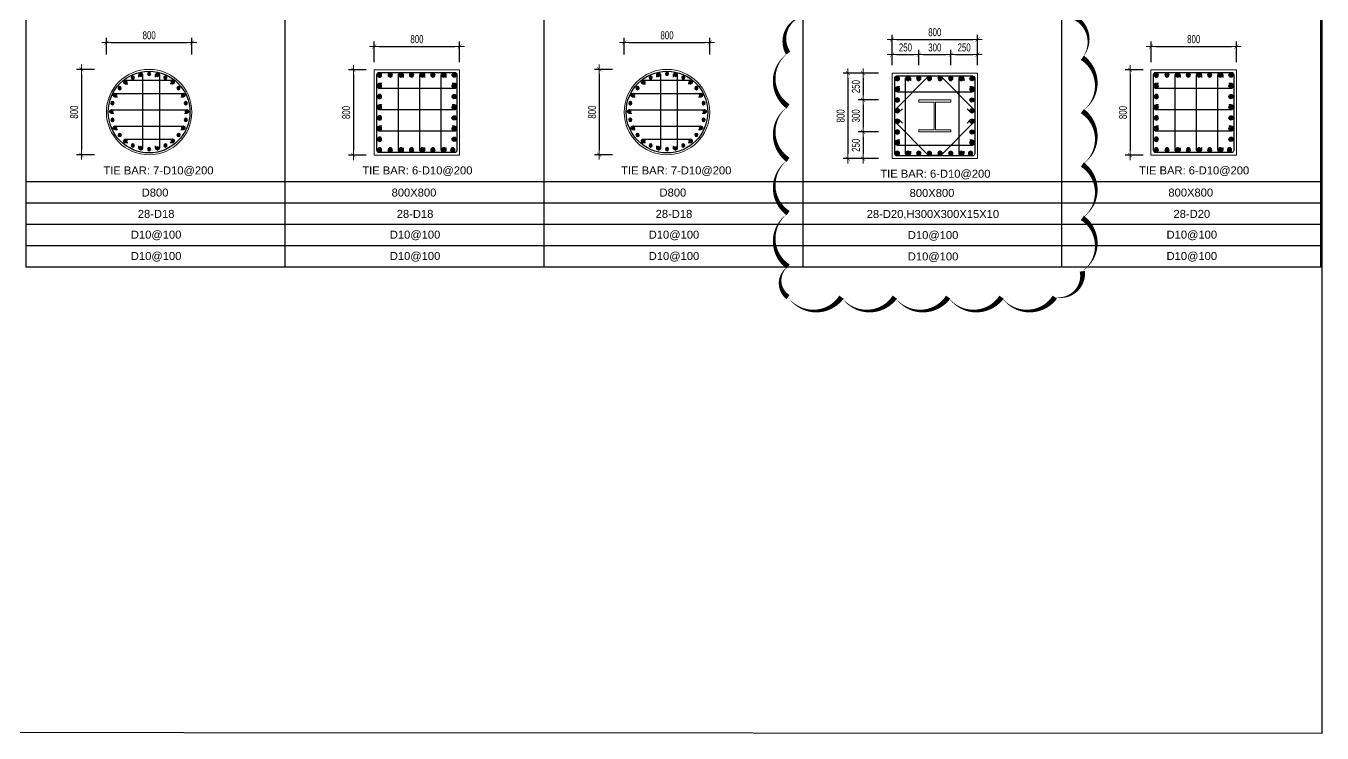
# Model space of a CAD drawing. Header units: millimetres. Extents: x 49323 to 538172, y -39336 to 181761.
# Drawn here: x 482227 to 494372, y 130327 to 136951 of the extents above; entities that cross this region are included whole.
import ezdxf
from ezdxf.enums import TextEntityAlignment as Align

# ---------------------------------------------------------------- set-up
doc = ezdxf.new("R2010")
doc.units = ezdxf.units.MM
doc.linetypes.add('CENTER2', pattern=[1.125, 0.75, -0.125, 0.125, -0.125])
doc.layers.get('Defpoints').update_dxf_attribs({"color": 151, "lineweight": 9})
for name, color, linetype in [('2', 2, 'Continuous'), ('A-ANNO-LEAD', 4, 'Continuous'), ('CEN', 1, 'CENTER2'), ('STL', 3, 'Continuous'), ('TIT1', 3, 'Continuous')]:
    doc.layers.add(name, color=color, linetype=linetype)
doc.layers.add('NDC_S_CONTINUOUS', color=3, linetype='Continuous', lineweight=20)
doc.layers.add('NDC_S_DIM', color=1, linetype='Continuous', lineweight=15)
doc.styles.add('NDC_ARIAL', font='arial.ttf', dxfattribs={"width": 0.85})
doc.styles.add('NDC_DIM', font='', dxfattribs={"width": 0.75})
doc.styles.get('NDC_DIM').set_extended_font_data('Dotum')
doc.dimstyles.new('NDC_dim_30', dxfattribs={"dimscale": 30, "dimtxt": 2.5, "dimasz": 1.5, "dimexe": 1.5, "dimexo": 2.5, "dimgap": 1, "dimtad": 1, "dimdec": 0, "dimzin": 0, "dimdsep": 46, "dimtxsty": 'NDC_DIM', "dimblk": 'DIMMARK', "dimcen": 0.09, "dimdle": 1.2, "dimclrd": 1, "dimclre": 1, "dimclrt": 3, "dimadec": 0, "dimazin": 0, "dimtfac": 1, "dimtdec": 0, "dimtix": 1, "dimtofl": 0, "dimtmove": 0, "dimatfit": 3, "dimfxl": 8, "dimfxlon": 1, "dimtolj": 1, "dimtzin": 0, "dimarcsym": 0})

# ---------------------------------------------------------------- blocks, each defined once
blk = doc.blocks.new('8')
at = {"layer": '2'}
blk.add_hatch(color=256, dxfattribs=at).paths.add_polyline_path([(20, 0, 0.386127), (2, 20), (-2, 20, 0.386127), (-20, 0, 1)])
blk.add_circle((0, 0), 20, dxfattribs=at)
blk = doc.blocks.new('5')
at = {"layer": 'CEN', "rotation": 180}
blk.add_blockref('8', (0, 0), dxfattribs=at)
blk = doc.blocks.new('DIMMARK')
at = {"layer": 'NDC_S_DIM', "color": 1}
blk.add_line((-1.5, 0), (1, 0), dxfattribs=at)
at = {"layer": 'NDC_S_DIM', "color": 2, "const_width": 0.1}
blk.add_lwpolyline([(-0.42, -0.42), (0.42, 0.42)], dxfattribs=at)
blk = doc.blocks.new('*D818')
at = {"layer": 'Defpoints', "color": 0, "ltscale": 40, "transparency": 16777216}
for p in [(486291, 136759), (485491, 136538), (486291, 136538)]:
    blk.add_point(p, dxfattribs=at)
at = {"layer": 'NDC_S_DIM', "color": 1, "lineweight": -2, "ltscale": 40, "transparency": 16777216}
for p, q in [((485491, 136613), (485491, 136804)), ((485536, 136759), (486246, 136759)), ((486291, 136613), (486291, 136804))]:
    blk.add_line(p, q, dxfattribs=at)
at = {"layer": 'NDC_S_DIM', "color": 1, "lineweight": -2, "ltscale": 40, "transparency": 16777216, "xscale": 45, "yscale": 45, "zscale": 45, "rotation": 180}
blk.add_blockref('DIMMARK', (485491, 136759), dxfattribs=at)
at = {"layer": 'NDC_S_DIM', "color": 1, "lineweight": -2, "ltscale": 40, "transparency": 16777216, "xscale": 45, "yscale": 45, "zscale": 45}
blk.add_blockref('DIMMARK', (486291, 136759), dxfattribs=at)
at = {"layer": 'NDC_S_DIM', "color": 3, "ltscale": 40, "transparency": 16777216, "insert": (485891, 136827), "char_height": 75, "attachment_point": 5, "style": 'NDC_DIM'}
blk.add_mtext('\\A1;800', dxfattribs=at)
blk = doc.blocks.new('*D819')
at = {"layer": 'Defpoints', "color": 0, "ltscale": 40, "transparency": 16777216}
for p in [(485491, 136540), (485295, 135740), (485491, 135740)]:
    blk.add_point(p, dxfattribs=at)
at = {"layer": 'NDC_S_DIM', "color": 1, "lineweight": -2, "ltscale": 40, "transparency": 16777216}
for p, q in [((485416, 136540), (485250, 136540)), ((485295, 136495), (485295, 135785)), ((485416, 135740), (485250, 135740))]:
    blk.add_line(p, q, dxfattribs=at)
at = {"layer": 'NDC_S_DIM', "color": 1, "lineweight": -2, "ltscale": 40, "transparency": 16777216, "xscale": 45, "yscale": 45, "zscale": 45}
for p, rotation in [((485295, 136540), 90), ((485295, 135740), 270)]:
    blk.add_blockref('DIMMARK', p, dxfattribs=dict(at, rotation=rotation))
at = {"layer": 'NDC_S_DIM', "color": 3, "ltscale": 40, "transparency": 16777216, "insert": (485228, 136140), "char_height": 75, "attachment_point": 5, "rotation": 90, "style": 'NDC_DIM'}
blk.add_mtext('\\A1;800', dxfattribs=at)
blk = doc.blocks.new('*D826')
at = {"layer": 'Defpoints', "color": 0, "ltscale": 40, "transparency": 16777216}
for p in [(493569, 136759), (492769, 136538), (493569, 136538)]:
    blk.add_point(p, dxfattribs=at)
at = {"layer": 'NDC_S_DIM', "color": 1, "lineweight": -2, "ltscale": 40, "transparency": 16777216}
for p, q in [((492769, 136613), (492769, 136804)), ((492814, 136759), (493524, 136759)), ((493569, 136613), (493569, 136804))]:
    blk.add_line(p, q, dxfattribs=at)
at = {"layer": 'NDC_S_DIM', "color": 1, "lineweight": -2, "ltscale": 40, "transparency": 16777216, "xscale": 45, "yscale": 45, "zscale": 45, "rotation": 180}
blk.add_blockref('DIMMARK', (492769, 136759), dxfattribs=at)
at = {"layer": 'NDC_S_DIM', "color": 1, "lineweight": -2, "ltscale": 40, "transparency": 16777216, "xscale": 45, "yscale": 45, "zscale": 45}
blk.add_blockref('DIMMARK', (493569, 136759), dxfattribs=at)
at = {"layer": 'NDC_S_DIM', "color": 3, "ltscale": 40, "transparency": 16777216, "insert": (493169, 136827), "char_height": 75, "attachment_point": 5, "style": 'NDC_DIM'}
blk.add_mtext('\\A1;800', dxfattribs=at)
blk = doc.blocks.new('*D827')
at = {"layer": 'Defpoints', "color": 0, "ltscale": 40, "transparency": 16777216}
for p in [(492769, 136540), (492573, 135740), (492769, 135740)]:
    blk.add_point(p, dxfattribs=at)
at = {"layer": 'NDC_S_DIM', "color": 1, "lineweight": -2, "ltscale": 40, "transparency": 16777216}
for p, q in [((492694, 136540), (492528, 136540)), ((492573, 136495), (492573, 135785)), ((492694, 135740), (492528, 135740))]:
    blk.add_line(p, q, dxfattribs=at)
at = {"layer": 'NDC_S_DIM', "color": 1, "lineweight": -2, "ltscale": 40, "transparency": 16777216, "xscale": 45, "yscale": 45, "zscale": 45}
for p, rotation in [((492573, 136540), 90), ((492573, 135740), 270)]:
    blk.add_blockref('DIMMARK', p, dxfattribs=dict(at, rotation=rotation))
at = {"layer": 'NDC_S_DIM', "color": 3, "ltscale": 40, "transparency": 16777216, "insert": (492506, 136140), "char_height": 75, "attachment_point": 5, "rotation": 90, "style": 'NDC_DIM'}
blk.add_mtext('\\A1;800', dxfattribs=at)
blk = doc.blocks.new('*D914')
at = {"layer": 'Defpoints', "color": 0, "ltscale": 40, "transparency": 16777216}
for p in [(483782, 136795), (482982, 136607), (483782, 136607)]:
    blk.add_point(p, dxfattribs=at)
at = {"layer": 'NDC_S_DIM', "color": 1, "lineweight": -2, "ltscale": 40, "transparency": 16777216}
for p, q in [((482982, 136682), (482982, 136840)), ((483027, 136795), (483737, 136795)), ((483782, 136682), (483782, 136840))]:
    blk.add_line(p, q, dxfattribs=at)
at = {"layer": 'NDC_S_DIM', "color": 1, "lineweight": -2, "ltscale": 40, "transparency": 16777216, "xscale": 45, "yscale": 45, "zscale": 45, "rotation": 180}
blk.add_blockref('DIMMARK', (482982, 136795), dxfattribs=at)
at = {"layer": 'NDC_S_DIM', "color": 1, "lineweight": -2, "ltscale": 40, "transparency": 16777216, "xscale": 45, "yscale": 45, "zscale": 45}
blk.add_blockref('DIMMARK', (483782, 136795), dxfattribs=at)
at = {"layer": 'NDC_S_DIM', "color": 3, "ltscale": 40, "transparency": 16777216, "insert": (483382, 136863), "char_height": 75, "attachment_point": 5, "style": 'NDC_DIM'}
blk.add_mtext('\\A1;800', dxfattribs=at)
blk = doc.blocks.new('*D915')
at = {"layer": 'Defpoints', "color": 0, "ltscale": 40, "transparency": 16777216}
for p in [(482944, 136544), (482747, 135744), (482944, 135744)]:
    blk.add_point(p, dxfattribs=at)
at = {"layer": 'NDC_S_DIM', "color": 1, "lineweight": -2, "ltscale": 40, "transparency": 16777216}
for p, q in [((482869, 136544), (482702, 136544)), ((482747, 136499), (482747, 135789)), ((482869, 135744), (482702, 135744))]:
    blk.add_line(p, q, dxfattribs=at)
at = {"layer": 'NDC_S_DIM', "color": 1, "lineweight": -2, "ltscale": 40, "transparency": 16777216, "xscale": 45, "yscale": 45, "zscale": 45}
for p, rotation in [((482747, 136544), 90), ((482747, 135744), 270)]:
    blk.add_blockref('DIMMARK', p, dxfattribs=dict(at, rotation=rotation))
at = {"layer": 'NDC_S_DIM', "color": 3, "ltscale": 40, "transparency": 16777216, "insert": (482679, 136144), "char_height": 75, "attachment_point": 5, "rotation": 90, "style": 'NDC_DIM'}
blk.add_mtext('\\A1;800', dxfattribs=at)
blk = doc.blocks.new('*U727')
at = {"layer": 'STL', "xscale": -0.75, "yscale": 0.75, "zscale": 0.75, "rotation": 292.5000000000001}
blk.add_blockref('5', (0, 0), dxfattribs=at)
blk = doc.blocks.new('*U726')
at = {"layer": 'NDC_S_DIM', "color": 0, "linetype": 'ByBlock', "lineweight": -2, "transparency": 16777216}
for p, rotation in [((-25669, 37900), 308.571428571427), ((-25602, 37941), 295.7142857142843), ((-25527, 37966), 282.8571428571415), ((-25448, 37974), 269.9999999999987), ((-25370, 37964), 257.1428571428559), ((-25296, 37937), 244.2857142857131), ((-25230, 37894), 231.4285714285703), ((-25769, 37779), 334.2857142857127), ((-25726, 37845), 321.4285714285699), ((-25175, 37837), 218.5714285714274), ((-25134, 37770), 205.7142857142847), ((-25796, 37705), 347.1428571428555), ((-25109, 37695), 192.8571428571419), ((-25798, 37548), 12.8571428571428), ((-25111, 37538), 167.1428571428563), ((-25101, 37616), 180), ((-25773, 37473), 25.71428571428561), ((-25732, 37405), 38.57142857142841), ((-25181, 37398), 141.4285714285707), ((-25138, 37464), 154.2857142857135), ((-25677, 37349), 51.42857142857117), ((-25611, 37306), 64.28571428571395), ((-25537, 37279), 77.14285714285676), ((-25458, 37269), 89.99999999999955), ((-25380, 37276), 102.8571428571423), ((-25305, 37301), 115.7142857142852), ((-25238, 37343), 128.5714285714279)]:
    blk.add_blockref('*U727', p, dxfattribs=dict(at, rotation=rotation))
blk.add_blockref('*U727', (-25806, 37626), dxfattribs=at)
blk = doc.blocks.new('*D916')
at = {"layer": 'Defpoints', "color": 0, "ltscale": 40, "transparency": 16777216}
for p in [(488634, 136795), (487834, 136607), (488634, 136607)]:
    blk.add_point(p, dxfattribs=at)
at = {"layer": 'NDC_S_DIM', "color": 1, "lineweight": -2, "ltscale": 40, "transparency": 16777216}
for p, q in [((487834, 136682), (487834, 136840)), ((487879, 136795), (488589, 136795)), ((488634, 136682), (488634, 136840))]:
    blk.add_line(p, q, dxfattribs=at)
at = {"layer": 'NDC_S_DIM', "color": 1, "lineweight": -2, "ltscale": 40, "transparency": 16777216, "xscale": 45, "yscale": 45, "zscale": 45, "rotation": 180}
blk.add_blockref('DIMMARK', (487834, 136795), dxfattribs=at)
at = {"layer": 'NDC_S_DIM', "color": 1, "lineweight": -2, "ltscale": 40, "transparency": 16777216, "xscale": 45, "yscale": 45, "zscale": 45}
blk.add_blockref('DIMMARK', (488634, 136795), dxfattribs=at)
at = {"layer": 'NDC_S_DIM', "color": 3, "ltscale": 40, "transparency": 16777216, "insert": (488234, 136863), "char_height": 75, "attachment_point": 5, "style": 'NDC_DIM'}
blk.add_mtext('\\A1;800', dxfattribs=at)
blk = doc.blocks.new('*D917')
at = {"layer": 'Defpoints', "color": 0, "ltscale": 40, "transparency": 16777216}
for p in [(487797, 136544), (487599, 135744), (487797, 135744)]:
    blk.add_point(p, dxfattribs=at)
at = {"layer": 'NDC_S_DIM', "color": 1, "lineweight": -2, "ltscale": 40, "transparency": 16777216}
for p, q in [((487722, 136544), (487554, 136544)), ((487599, 136499), (487599, 135789)), ((487722, 135744), (487554, 135744))]:
    blk.add_line(p, q, dxfattribs=at)
at = {"layer": 'NDC_S_DIM', "color": 1, "lineweight": -2, "ltscale": 40, "transparency": 16777216, "xscale": 45, "yscale": 45, "zscale": 45}
for p, rotation in [((487599, 136544), 90), ((487599, 135744), 270)]:
    blk.add_blockref('DIMMARK', p, dxfattribs=dict(at, rotation=rotation))
at = {"layer": 'NDC_S_DIM', "color": 3, "ltscale": 40, "transparency": 16777216, "insert": (487532, 136144), "char_height": 75, "attachment_point": 5, "rotation": 90, "style": 'NDC_DIM'}
blk.add_mtext('\\A1;800', dxfattribs=at)
blk = doc.blocks.new('*U729')
at = {"layer": 'STL', "xscale": -0.75, "yscale": 0.75, "zscale": 0.75, "rotation": 292.5000000000001}
blk.add_blockref('5', (0, 0), dxfattribs=at)
blk = doc.blocks.new('*U728')
at = {"layer": 'NDC_S_DIM', "color": 0, "linetype": 'ByBlock', "lineweight": -2, "transparency": 16777216}
for p, rotation in [((-25669, 37900), 308.571428571427), ((-25602, 37941), 295.7142857142843), ((-25527, 37966), 282.8571428571415), ((-25448, 37974), 269.9999999999987), ((-25370, 37964), 257.1428571428559), ((-25296, 37937), 244.2857142857131), ((-25230, 37894), 231.4285714285703), ((-25769, 37779), 334.2857142857127), ((-25726, 37845), 321.4285714285699), ((-25175, 37837), 218.5714285714274), ((-25134, 37770), 205.7142857142847), ((-25796, 37705), 347.1428571428555), ((-25109, 37695), 192.8571428571419), ((-25798, 37548), 12.8571428571428), ((-25111, 37538), 167.1428571428563), ((-25101, 37616), 180), ((-25773, 37473), 25.71428571428561), ((-25732, 37405), 38.57142857142841), ((-25181, 37398), 141.4285714285707), ((-25138, 37464), 154.2857142857135), ((-25677, 37349), 51.42857142857117), ((-25611, 37306), 64.28571428571395), ((-25537, 37279), 77.14285714285676), ((-25458, 37269), 89.99999999999955), ((-25380, 37276), 102.8571428571423), ((-25305, 37301), 115.7142857142852), ((-25238, 37343), 128.5714285714279)]:
    blk.add_blockref('*U729', p, dxfattribs=dict(at, rotation=rotation))
blk.add_blockref('*U729', (-25806, 37626), dxfattribs=at)
blk = doc.blocks.new('*D1868')
at = {"layer": 'Defpoints', "color": 0, "ltscale": 40, "transparency": 16777216}
for p in [(491143, 136824), (490343, 136508), (491143, 136508)]:
    blk.add_point(p, dxfattribs=at)
at = {"layer": 'NDC_S_DIM', "color": 1, "lineweight": -2, "ltscale": 40, "transparency": 16777216}
for p, q in [((490343, 136584), (490343, 136869)), ((490388, 136824), (491098, 136824)), ((491143, 136584), (491143, 136869))]:
    blk.add_line(p, q, dxfattribs=at)
at = {"layer": 'NDC_S_DIM', "color": 1, "lineweight": -2, "ltscale": 40, "transparency": 16777216, "xscale": 45, "yscale": 45, "zscale": 45, "rotation": 180}
blk.add_blockref('DIMMARK', (490343, 136824), dxfattribs=at)
at = {"layer": 'NDC_S_DIM', "color": 1, "lineweight": -2, "ltscale": 40, "transparency": 16777216, "xscale": 45, "yscale": 45, "zscale": 45}
blk.add_blockref('DIMMARK', (491143, 136824), dxfattribs=at)
at = {"layer": 'NDC_S_DIM', "color": 3, "ltscale": 40, "transparency": 16777216, "insert": (490743, 136892), "char_height": 75, "attachment_point": 5, "style": 'NDC_DIM'}
blk.add_mtext('\\A1;800', dxfattribs=at)
blk = doc.blocks.new('*D1869')
at = {"layer": 'Defpoints', "color": 0, "ltscale": 40, "transparency": 16777216}
for p in [(490292, 136508), (489929, 135708), (490292, 135708)]:
    blk.add_point(p, dxfattribs=at)
at = {"layer": 'NDC_S_DIM', "color": 1, "lineweight": -2, "ltscale": 40, "transparency": 16777216}
for p, q in [((490169, 136508), (489884, 136508)), ((489929, 136463), (489929, 135753)), ((490169, 135708), (489884, 135708))]:
    blk.add_line(p, q, dxfattribs=at)
at = {"layer": 'NDC_S_DIM', "color": 1, "lineweight": -2, "ltscale": 40, "transparency": 16777216, "xscale": 45, "yscale": 45, "zscale": 45}
for p, rotation in [((489929, 136508), 90), ((489929, 135708), 270)]:
    blk.add_blockref('DIMMARK', p, dxfattribs=dict(at, rotation=rotation))
at = {"layer": 'NDC_S_DIM', "color": 3, "ltscale": 40, "transparency": 16777216, "insert": (489861, 136108), "char_height": 75, "attachment_point": 5, "rotation": 90, "style": 'NDC_DIM'}
blk.add_mtext('\\A1;800', dxfattribs=at)
blk = doc.blocks.new('*D1870')
at = {"layer": 'Defpoints', "color": 0, "ltscale": 40, "transparency": 16777216}
for p in [(490292, 136508), (490071, 136258), (490292, 136258)]:
    blk.add_point(p, dxfattribs=at)
at = {"layer": 'NDC_S_DIM', "color": 1, "lineweight": -2, "ltscale": 40, "transparency": 16777216}
for p, q in [((490217, 136508), (490026, 136508)), ((490071, 136463), (490071, 136303)), ((490217, 136258), (490026, 136258))]:
    blk.add_line(p, q, dxfattribs=at)
at = {"layer": 'NDC_S_DIM', "color": 1, "lineweight": -2, "ltscale": 40, "transparency": 16777216, "xscale": 45, "yscale": 45, "zscale": 45}
for p, rotation in [((490071, 136508), 90), ((490071, 136258), 270)]:
    blk.add_blockref('DIMMARK', p, dxfattribs=dict(at, rotation=rotation))
at = {"layer": 'NDC_S_DIM', "color": 3, "ltscale": 40, "transparency": 16777216, "insert": (490004, 136383), "char_height": 75, "attachment_point": 5, "rotation": 90, "style": 'NDC_DIM'}
blk.add_mtext('\\A1;250', dxfattribs=at)
blk = doc.blocks.new('*D1871')
at = {"layer": 'Defpoints', "color": 0, "ltscale": 40, "transparency": 16777216}
for p in [(490292, 136258), (490071, 135958), (490292, 135958)]:
    blk.add_point(p, dxfattribs=at)
at = {"layer": 'NDC_S_DIM', "color": 1, "lineweight": -2, "ltscale": 40, "transparency": 16777216}
for p, q in [((490217, 136258), (490026, 136258)), ((490071, 136213), (490071, 136003)), ((490217, 135958), (490026, 135958))]:
    blk.add_line(p, q, dxfattribs=at)
at = {"layer": 'NDC_S_DIM', "color": 1, "lineweight": -2, "ltscale": 40, "transparency": 16777216, "xscale": 45, "yscale": 45, "zscale": 45}
for p, rotation in [((490071, 136258), 90), ((490071, 135958), 270)]:
    blk.add_blockref('DIMMARK', p, dxfattribs=dict(at, rotation=rotation))
at = {"layer": 'NDC_S_DIM', "color": 3, "ltscale": 40, "transparency": 16777216, "insert": (490004, 136108), "char_height": 75, "attachment_point": 5, "rotation": 90, "style": 'NDC_DIM'}
blk.add_mtext('\\A1;300', dxfattribs=at)
blk = doc.blocks.new('*D1872')
at = {"layer": 'Defpoints', "color": 0, "ltscale": 40, "transparency": 16777216}
for p in [(490292, 135958), (490071, 135708), (490292, 135708)]:
    blk.add_point(p, dxfattribs=at)
at = {"layer": 'NDC_S_DIM', "color": 1, "lineweight": -2, "ltscale": 40, "transparency": 16777216}
for p, q in [((490217, 135958), (490026, 135958)), ((490071, 135913), (490071, 135753)), ((490217, 135708), (490026, 135708))]:
    blk.add_line(p, q, dxfattribs=at)
at = {"layer": 'NDC_S_DIM', "color": 1, "lineweight": -2, "ltscale": 40, "transparency": 16777216, "xscale": 45, "yscale": 45, "zscale": 45}
for p, rotation in [((490071, 135958), 90), ((490071, 135708), 270)]:
    blk.add_blockref('DIMMARK', p, dxfattribs=dict(at, rotation=rotation))
at = {"layer": 'NDC_S_DIM', "color": 3, "ltscale": 40, "transparency": 16777216, "insert": (490004, 135833), "char_height": 75, "attachment_point": 5, "rotation": 90, "style": 'NDC_DIM'}
blk.add_mtext('\\A1;250', dxfattribs=at)
blk = doc.blocks.new('*D1873')
at = {"layer": 'Defpoints', "color": 0, "ltscale": 40, "transparency": 16777216}
for p in [(490593, 136682), (490343, 136508), (490593, 136508)]:
    blk.add_point(p, dxfattribs=at)
at = {"layer": 'NDC_S_DIM', "color": 1, "lineweight": -2, "ltscale": 40, "transparency": 16777216}
for p, q in [((490343, 136583), (490343, 136727)), ((490388, 136682), (490548, 136682)), ((490593, 136583), (490593, 136727))]:
    blk.add_line(p, q, dxfattribs=at)
at = {"layer": 'NDC_S_DIM', "color": 1, "lineweight": -2, "ltscale": 40, "transparency": 16777216, "xscale": 45, "yscale": 45, "zscale": 45, "rotation": 180}
blk.add_blockref('DIMMARK', (490343, 136682), dxfattribs=at)
at = {"layer": 'NDC_S_DIM', "color": 1, "lineweight": -2, "ltscale": 40, "transparency": 16777216, "xscale": 45, "yscale": 45, "zscale": 45}
blk.add_blockref('DIMMARK', (490593, 136682), dxfattribs=at)
at = {"layer": 'NDC_S_DIM', "color": 3, "ltscale": 40, "transparency": 16777216, "insert": (490468, 136749), "char_height": 75, "attachment_point": 5, "style": 'NDC_DIM'}
blk.add_mtext('\\A1;250', dxfattribs=at)
blk = doc.blocks.new('*D1874')
at = {"layer": 'Defpoints', "color": 0, "ltscale": 40, "transparency": 16777216}
for p in [(490893, 136682), (490593, 136508), (490893, 136508)]:
    blk.add_point(p, dxfattribs=at)
at = {"layer": 'NDC_S_DIM', "color": 1, "lineweight": -2, "ltscale": 40, "transparency": 16777216}
for p, q in [((490593, 136583), (490593, 136727)), ((490638, 136682), (490848, 136682)), ((490893, 136583), (490893, 136727))]:
    blk.add_line(p, q, dxfattribs=at)
at = {"layer": 'NDC_S_DIM', "color": 1, "lineweight": -2, "ltscale": 40, "transparency": 16777216, "xscale": 45, "yscale": 45, "zscale": 45, "rotation": 180}
blk.add_blockref('DIMMARK', (490593, 136682), dxfattribs=at)
at = {"layer": 'NDC_S_DIM', "color": 1, "lineweight": -2, "ltscale": 40, "transparency": 16777216, "xscale": 45, "yscale": 45, "zscale": 45}
blk.add_blockref('DIMMARK', (490893, 136682), dxfattribs=at)
at = {"layer": 'NDC_S_DIM', "color": 3, "ltscale": 40, "transparency": 16777216, "insert": (490743, 136749), "char_height": 75, "attachment_point": 5, "style": 'NDC_DIM'}
blk.add_mtext('\\A1;300', dxfattribs=at)
blk = doc.blocks.new('*D1875')
at = {"layer": 'Defpoints', "color": 0, "ltscale": 40, "transparency": 16777216}
for p in [(491143, 136682), (490893, 136508), (491143, 136508)]:
    blk.add_point(p, dxfattribs=at)
at = {"layer": 'NDC_S_DIM', "color": 1, "lineweight": -2, "ltscale": 40, "transparency": 16777216}
for p, q in [((490893, 136583), (490893, 136727)), ((490938, 136682), (491098, 136682)), ((491143, 136583), (491143, 136727))]:
    blk.add_line(p, q, dxfattribs=at)
at = {"layer": 'NDC_S_DIM', "color": 1, "lineweight": -2, "ltscale": 40, "transparency": 16777216, "xscale": 45, "yscale": 45, "zscale": 45, "rotation": 180}
blk.add_blockref('DIMMARK', (490893, 136682), dxfattribs=at)
at = {"layer": 'NDC_S_DIM', "color": 1, "lineweight": -2, "ltscale": 40, "transparency": 16777216, "xscale": 45, "yscale": 45, "zscale": 45}
blk.add_blockref('DIMMARK', (491143, 136682), dxfattribs=at)
at = {"layer": 'NDC_S_DIM', "color": 3, "ltscale": 40, "transparency": 16777216, "insert": (491018, 136749), "char_height": 75, "attachment_point": 5, "style": 'NDC_DIM'}
blk.add_mtext('\\A1;250', dxfattribs=at)

msp = doc.modelspace()

# ---------------------------------------------------------------- linework, layer by layer
at = {"layer": '2', "elevation": 0}
for points in [[(483285.6, 136470.6), (483285.6, 136492.8, -1), (483320.6, 136492.8), (483320.6, 135805.4, -1), (483285.6, 135805.4), (483285.6, 135827.5)], [(483442.5, 136470.6), (483442.5, 136492.8, -1), (483477.5, 136492.8), (483477.5, 135805.4, -1), (483442.5, 135805.4), (483442.5, 135827.5)], [(488137.8, 136470.6), (488137.8, 136492.8, -1), (488172.8, 136492.8), (488172.8, 135805.4, -1), (488137.8, 135805.4), (488137.8, 135827.5)], [(488294.7, 136470.6), (488294.7, 136492.8, -1), (488329.7, 136492.8), (488329.7, 135805.4, -1), (488294.7, 135805.4), (488294.7, 135827.5)], [(493041.1, 135810.1), (493041.1, 135787.9, -1), (492996.1, 135787.9), (492996.1, 136489.9, -1), (493041.1, 136489.9), (493041.1, 136467.8)], [(493241.1, 135811.6), (493241.1, 135789.4, -1), (493196.1, 135789.4), (493196.1, 136491.4, -1), (493241.1, 136491.4), (493241.1, 136469.3)], [(493441.1, 135811.6), (493441.1, 135789.4, -1), (493396.1, 135789.4), (493396.1, 136491.4, -1), (493441.1, 136491.4), (493441.1, 136469.3)], [(483181.7, 136406.7), (483159.6, 136406.7, -1), (483159.6, 136441.7), (483601.4, 136442.2, -1), (483601.4, 136407.2), (483579.2, 136407.2)], [(488033.9, 136406.7), (488011.8, 136406.7, -1), (488011.8, 136441.7), (488453.6, 136442.2, -1), (488453.6, 136407.2), (488431.4, 136407.2)], [(491045.9, 136175.3), (491078.8, 136143.2, 1), (491107.1, 136171.4), (490806.6, 136473.3, 0.1995537), (490792.5, 136479.2), (490692.5, 136479.2, 0.1997547), (490678.3, 136473.3), (490378.3, 136171.4, 1), (490406.7, 136143.2), (490439, 136175.8)], [(492840.7, 136412), (492818.6, 136412, 1), (492818.6, 136367), (493520.6, 136367, 1), (493520.6, 136412), (493498.5, 136412)], [(483083.9, 136284), (483061.8, 136284, -1), (483061.8, 136319.1), (483699.2, 136319.5, -1), (483699.2, 136284.5), (483677.1, 136284.5)], [(487936.1, 136284), (487914, 136284, -1), (487914, 136319.1), (488551.4, 136319.5, -1), (488551.4, 136284.5), (488529.2, 136284.5)], [(483051.2, 136131.6), (483029, 136131.6, -1), (483029, 136166.6), (483734, 136166.6, -1), (483734, 136131.6), (483711.9, 136131.6)], [(487903.4, 136131.6), (487881.2, 136131.6, -1), (487881.2, 136166.6), (488586.2, 136166.6, -1), (488586.2, 136131.6), (488564.1, 136131.6)], [(492840.7, 136212), (492818.6, 136212, 1), (492818.6, 136167), (493520.6, 136167, 1), (493520.6, 136212), (493498.5, 136212)], [(491045.9, 136041.2), (491078.8, 136073.3, -1), (491107.1, 136045.1), (490806.6, 135743.2, -0.1995537), (490792.5, 135737.3), (490692.5, 135737.3, -0.1997547), (490678.3, 135743.2), (490378.3, 136045.1, -1), (490406.7, 136073.3), (490439, 136040.7)], [(483083.9, 135978.1), (483061.8, 135978.1, -1), (483061.8, 136013.1), (483699.2, 136013.6, -1), (483699.2, 135978.6), (483677.1, 135978.6)], [(487936.1, 135978.1), (487914, 135978.1, -1), (487914, 136013.1), (488551.4, 136013.6, -1), (488551.4, 135978.6), (488529.2, 135978.6)], [(492840.7, 136012), (492818.6, 136012, 1), (492818.6, 135967), (493520.6, 135967, 1), (493520.6, 136012), (493498.5, 136012)], [(483181.7, 135855.4), (483159.6, 135855.4, -1), (483159.6, 135890.5), (483601.4, 135890.9, -1), (483601.4, 135855.9), (483579.2, 135855.9)], [(488033.9, 135855.4), (488011.8, 135855.4, -1), (488011.8, 135890.5), (488453.6, 135890.9, -1), (488453.6, 135855.9), (488431.4, 135855.9)]]:
    msp.add_lwpolyline(points, format="xyb", dxfattribs=at)
at = {"layer": '2', "lineweight": -2, "ltscale": 1000}
for points in [[(486265.5, 136495.4), (486265.5, 135785.4, -0.4142136), (486245.5, 135765.4), (485535.5, 135765.4, -0.4142136), (485515.5, 135785.4), (485515.5, 136495.4, -0.4142136), (485535.5, 136515.4), (486245.5, 136515.4, -0.4142136)], [(491117.7, 136463.2), (491117.7, 135753.2, -0.4142136), (491097.7, 135733.2), (490387.7, 135733.2, -0.4142136), (490367.7, 135753.2), (490367.7, 136463.2, -0.4142136), (490387.7, 136483.2), (491097.7, 136483.2, -0.4142136)]]:
    msp.add_lwpolyline(points, format="xyb", close=True, dxfattribs=at)
at = {"layer": '2'}
for points in [[(485762.8, 135810.1), (485762.8, 135787.9, -1), (485717.8, 135787.9), (485717.8, 136489.9, -1), (485762.8, 136489.9), (485762.8, 136467.8)], [(485962.8, 135811.6), (485962.8, 135789.4, -1), (485917.8, 135789.4), (485917.8, 136491.4, -1), (485962.8, 136491.4), (485962.8, 136469.3)], [(486162.8, 135811.6), (486162.8, 135789.4, -1), (486117.8, 135789.4), (486117.8, 136491.4, -1), (486162.8, 136491.4), (486162.8, 136469.3)], [(485562.4, 136412), (485540.3, 136412, 1), (485540.3, 136367), (486242.3, 136367, 1), (486242.3, 136412), (486220.2, 136412)], [(490515, 135777.9), (490515, 135755.7, -1), (490470, 135755.7), (490470, 136457.7, -1), (490515, 136457.7), (490515, 136435.6)], [(491015, 135779.4), (491015, 135757.2, -1), (490970, 135757.2), (490970, 136459.2, -1), (491015, 136459.2), (491015, 136437.1)], [(490414.6, 136379.8), (490392.5, 136379.8, 1), (490392.5, 136334.8), (491094.5, 136334.8, 1), (491094.5, 136379.8), (491072.4, 136379.8)], [(485562.4, 136212), (485540.3, 136212, 1), (485540.3, 136167), (486242.3, 136167, 1), (486242.3, 136212), (486220.2, 136212)], [(485562.4, 136012), (485540.3, 136012, 1), (485540.3, 135967), (486242.3, 135967, 1), (486242.3, 136012), (486220.2, 136012)], [(490414.6, 135879.8), (490392.5, 135879.8, 1), (490392.5, 135834.8), (491094.5, 135834.8, 1), (491094.5, 135879.8), (491072.4, 135879.8)]]:
    msp.add_lwpolyline(points, format="xyb", dxfattribs=at)
at = {"layer": '2', "lineweight": -2, "ltscale": 1000, "elevation": 0}
msp.add_lwpolyline([(493543.8, 136495.4), (493543.8, 135785.4, -0.4142136), (493523.8, 135765.4), (492813.8, 135765.4, -0.4142136), (492793.8, 135785.4), (492793.8, 136495.4, -0.4142136), (492813.8, 136515.4), (493523.8, 136515.4, -0.4142136)], format="xyb", close=True, dxfattribs=at)
at = {"layer": '2', "lineweight": -2, "ltscale": 1000}
for centre in [(483381.5, 136144.1), (488233.7, 136144.1)]:
    msp.add_circle(centre, 382.5, dxfattribs=at)
at = {"layer": 'A-ANNO-LEAD'}
msp.add_lwpolyline([(473036.9, 130339.8), (494371.9, 130326.6), (494371.9, 146946.6), (473036.9, 146959.8)], close=True, dxfattribs=at)
at = {"layer": 'Defpoints'}
msp.add_lwpolyline([(489368.5, 134410.3, 0, 50, 0.5205671), (489868.5, 134410.3, 0, 50, 0.5205671), (490368.5, 134410.3, 0, 50, 0.5205671), (490868.5, 134410.3, 0, 50, 0.5205671), (491368.5, 134410.3, 0, 50, 0.5205671), (491868.5, 134410.3, 0, 50, 0.5205671), (492125.9, 134652.9, 0, 50, 0.5205671), (492125.9, 135152.9, 0, 50, 0.5205671), (492125.9, 135652.9, 0, 50, 0.5205671), (492125.9, 136152.9, 0, 50, 0.5205671), (492125.9, 136652.9, 0, 50, 0.5205671), (492019.2, 137046.1, 0, 50, 0.5205671), (491519.2, 137046.1, 0, 50, 0.5205671), (491019.2, 137046.1, 0, 50, 0.5205671), (490519.2, 137046.1, 0, 50, 0.5205671), (490019.2, 137046.1, 0, 50, 0.5205671), (489519.2, 137046.1, 0, 50, 0.5205671), (489368.5, 136696.8, 0, 50, 0.5205671), (489368.5, 136196.8, 0, 50, 0.5205671), (489368.5, 135696.8, 0, 50, 0.5205671), (489368.5, 135196.8, 0, 50, 0.5205671), (489368.5, 134696.8, 0, 50, 0.5205671)], format="xyseb", close=True, dxfattribs=at)
at = {"layer": 'NDC_S_CONTINUOUS', "ltscale": 70}
for points in [[(486290.5, 136540.4), (486290.5, 135740.4), (485490.5, 135740.4), (485490.5, 136540.4), (486290.5, 136540.4)], [(491142.7, 136508.2), (491142.7, 135708.2), (490342.7, 135708.2), (490342.7, 136508.2), (491142.7, 136508.2)]]:
    msp.add_lwpolyline(points, dxfattribs=at)
at = {"layer": 'NDC_S_CONTINUOUS', "ltscale": 70, "elevation": 0}
msp.add_lwpolyline([(493568.8, 136540.4), (493568.8, 135740.4), (492768.8, 135740.4), (492768.8, 136540.4), (493568.8, 136540.4)], dxfattribs=at)
at = {"layer": 'NDC_S_CONTINUOUS', "ltscale": 40}
msp.add_lwpolyline([(490749.2, 135979.2), (490749.2, 136237.2), (490892.7, 136237.2), (490892.7, 136258.2), (490592.7, 136258.2), (490592.7, 136237.2), (490736.2, 136237.2), (490736.2, 135979.2), (490592.7, 135979.2), (490592.7, 135958.2), (490892.7, 135958.2), (490892.7, 135979.2)], close=True, dxfattribs=at)
at = {"layer": 'NDC_S_CONTINUOUS', "ltscale": 70}
for centre in [(483381.5, 136144.1), (488233.7, 136144.1)]:
    msp.add_circle(centre, 400, dxfattribs=at)
at = {"layer": 'TIT1'}
for p, q in [((482227, 144015.6), (482227, 134691.6)), ((484653.1, 144015.6), (484653.1, 134691.6)), ((487079.2, 144015.6), (487079.2, 134691.6)), ((489505.3, 144015.6), (489505.3, 134691.6)), ((491931.4, 144015.6), (491931.4, 134691.6)), ((494357.5, 144015.6), (494357.5, 134691.6)), ((494370.3, 134691.6), (482227, 134691.6))]:
    msp.add_line(p, q, dxfattribs=at)
at = {"layer": 'TIT1', "color": 8}
for p, q in [((494357.5, 135491.6), (482227, 135491.6)), ((494357.5, 135291.6), (482227, 135291.6)), ((494357.5, 135091.6), (482227, 135091.6)), ((494357.5, 134891.6), (482227, 134891.6))]:
    msp.add_line(p, q, dxfattribs=at)

# ---------------------------------------------------------------- block references
at = {"layer": 'NDC_S_DIM', "rotation": 0.8126515942541631}
for name, p in [('*U726', (509366, 98892.6)), ('*U728', (514218.2, 98892.6))]:
    msp.add_blockref(name, p, dxfattribs=at)
at = {"layer": 'STL', "xscale": -1}
for p in [(485540.3, 136490.4), (492818.6, 136490.4), (485540.3, 136389.5), (490392.5, 136458.2), (492818.6, 136389.5), (485540.3, 136289.5), (490392.5, 136357.3), (490392.5, 136257.3), (492818.6, 136289.5), (485540.3, 136189.5), (490392.5, 136157.3), (492818.6, 136189.5), (485540.3, 136089.5), (490392.5, 136057.3), (492818.6, 136089.5), (485540.3, 135989.5), (485540.3, 135889.5), (490392.5, 135957.3), (492818.6, 135989.5), (492818.6, 135889.5), (485540.3, 135789.5), (490392.5, 135857.3), (492818.6, 135789.5), (490392.5, 135757.3)]:
    msp.add_blockref('5', p, dxfattribs=at)
at = {"layer": 'STL', "xscale": -1, "rotation": 270}
for p in [(485640.3, 136491.4), (485740.3, 136491.4), (485840.3, 136491.4), (485940.3, 136491.4), (486040.3, 136491.4), (486140.3, 136491.4), (492918.6, 136491.4), (493018.6, 136491.4), (493118.6, 136491.4), (493218.6, 136491.4), (493318.6, 136491.4), (493418.6, 136491.4), (490492.5, 136459.2), (490592.5, 136459.2), (490692.5, 136459.2), (490792.5, 136459.2), (490892.5, 136459.2), (490992.5, 136459.2), (485540.3, 135789.5), (485640.3, 135789.5), (485740.3, 135789.5), (485840.3, 135789.5), (485940.3, 135789.5), (486040.3, 135789.5), (486140.3, 135789.5), (486226.2, 135789.5), (492818.6, 135789.5), (492918.6, 135789.5), (493018.6, 135789.5), (493118.6, 135789.5), (493218.6, 135789.5), (493318.6, 135789.5), (493418.6, 135789.5), (493504.5, 135789.5), (490392.5, 135757.3), (490492.5, 135757.3), (490592.5, 135757.3), (490692.5, 135757.3), (490792.5, 135757.3), (490892.5, 135757.3), (490992.5, 135757.3), (491078.4, 135757.3)]:
    msp.add_blockref('5', p, dxfattribs=at)
at = {"layer": 'STL'}
for p in [(486240.7, 136490.4), (493519, 136490.4), (486240.7, 136389.5), (491092.9, 136458.2), (493519, 136389.5), (486240.7, 136289.5), (491092.9, 136357.3), (491092.9, 136257.3), (493519, 136289.5), (486240.7, 136189.5), (491092.9, 136157.3), (493519, 136189.5), (486240.7, 136089.5), (491092.9, 136057.3), (493519, 136089.5), (486240.7, 135989.5), (486240.7, 135889.5), (491092.9, 135957.3), (493519, 135989.5), (493519, 135889.5), (491092.9, 135857.3)]:
    msp.add_blockref('5', p, dxfattribs=at)

# ---------------------------------------------------------------- texts
at = {"layer": 'TIT1', "style": 'NDC_ARIAL'}
for s, p in [('TIE BAR: 7-D10@200', (483468.7, 135592.2)), ('TIE BAR: 6-D10@200', (485894.8, 135592.2)), ('TIE BAR: 7-D10@200', (488320.9, 135592.2)), ('TIE BAR: 6-D10@200', (490748.6, 135561.1)), ('TIE BAR: 6-D10@200', (493173.1, 135592.2)), ('D800', (483436.9, 135390.3)), ('800X800', (485863, 135390.3)), ('D800', (488289.1, 135390.3)), ('800X800', (490716.8, 135386.3)), ('800X800', (493141.3, 135390.3)), ('28-D18', (483447, 135190.3)), ('28-D18', (485873.1, 135190.3)), ('28-D18', (488299.2, 135190.3)), ('28-D20,H300X300X15X10', (490725.3, 135183)), ('28-D20', (493151.4, 135190.3)), ('D10@100', (483447, 134990.3)), ('D10@100', (485873.1, 134990.3)), ('D10@100', (488299.2, 134990.3)), ('D10@100', (490726.9, 134986.3)), ('D10@100', (493151.4, 134990.3)), ('D10@100', (483447, 134790.3)), ('D10@100', (485873.1, 134790.3)), ('D10@100', (488299.2, 134790.3)), ('D10@100', (490726.9, 134786.3)), ('D10@100', (493151.4, 134790.3))]:
    msp.add_text(s, height=75, dxfattribs=at).set_placement(p, align=Align.MIDDLE)

# ---------------------------------------------------------------- dimensions: what is measured, and where the dimension line sits
at = {"layer": 'NDC_S_DIM', "ltscale": 40}
for base, p1, p2, picture, middle in [((483781.5, 136795.1), (482981.5, 136606.9), (483781.5, 136606.9), '*D914', (483381.5, 136862.7)), ((486290.5, 136759.3), (485490.5, 136537.9), (486290.5, 136537.9), '*D818', (485890.5, 136826.8)), ((488633.7, 136795.1), (487833.7, 136606.9), (488633.7, 136606.9), '*D916', (488233.7, 136862.7)), ((491142.7, 136824.4), (490342.7, 136508.2), (491142.7, 136508.2), '*D1868', (490742.7, 136891.9)), ((493568.8, 136759.3), (492768.8, 136537.9), (493568.8, 136537.9), '*D826', (493168.8, 136826.8)), ((490592.7, 136681.5), (490342.7, 136508.2), (490592.7, 136508.2), '*D1873', (490467.7, 136749.1)), ((490892.7, 136681.5), (490592.7, 136508.2), (490892.7, 136508.2), '*D1874', (490742.7, 136749.1)), ((491142.7, 136681.5), (490892.7, 136508.2), (491142.7, 136508.2), '*D1875', (491017.7, 136749.1))]:
    dim = msp.add_linear_dim(base=base, p1=p1, p2=p2, dimstyle='NDC_dim_30', dxfattribs=at)
    dim.commit()
    dim.dimension.update_dxf_attribs({"geometry": picture, "text_midpoint": middle})
for base, p1, p2, picture, middle in [((482747, 135744.1), (482944.4, 136544.1), (482944.4, 135744.1), '*D915', (482679.5, 136144.1)), ((485295.1, 135740.4), (485490.5, 136540.4), (485490.5, 135740.4), '*D819', (485227.6, 136140.4)), ((487599.2, 135744.1), (487796.6, 136544.1), (487796.6, 135744.1), '*D917', (487531.7, 136144.1)), ((489928.9, 135708.2), (490291.6, 136508.2), (490291.6, 135708.2), '*D1869', (489861.3, 136108.2)), ((490071.1, 136258.2), (490291.6, 136508.2), (490291.6, 136258.2), '*D1870', (490003.5, 136383.2)), ((492573.4, 135740.4), (492768.8, 136540.4), (492768.8, 135740.4), '*D827', (492505.9, 136140.4)), ((490071.1, 135958.2), (490291.6, 136258.2), (490291.6, 135958.2), '*D1871', (490003.5, 136108.2)), ((490071.1, 135708.2), (490291.6, 135958.2), (490291.6, 135708.2), '*D1872', (490003.5, 135833.2))]:
    dim = msp.add_linear_dim(base=base, p1=p1, p2=p2, angle=90, dimstyle='NDC_dim_30', dxfattribs=at)
    dim.commit()
    dim.dimension.update_dxf_attribs({"geometry": picture, "text_midpoint": middle})

doc.saveas('drawing.dxf')
